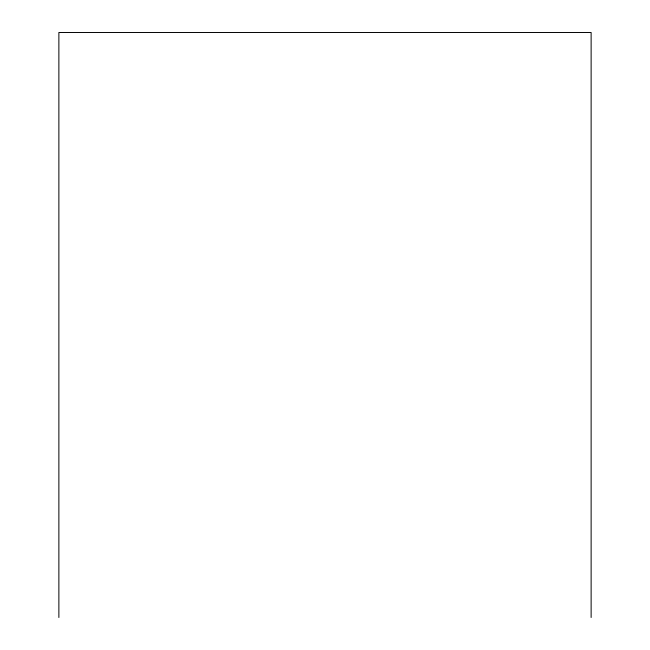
<?xml version="1.0" encoding="UTF-8"?>
<svg xmlns="http://www.w3.org/2000/svg" width="650" height="650" viewBox="0 0 650 650"><rect width="100%" height="100%" fill="white"/><g stroke="black" fill="none" stroke-linecap="round" stroke-linejoin="round"><path stroke-width="0.97" d="M591.126 617.5L591.126 32.5L58.874 32.5L58.874 617.5"/></g></svg>
